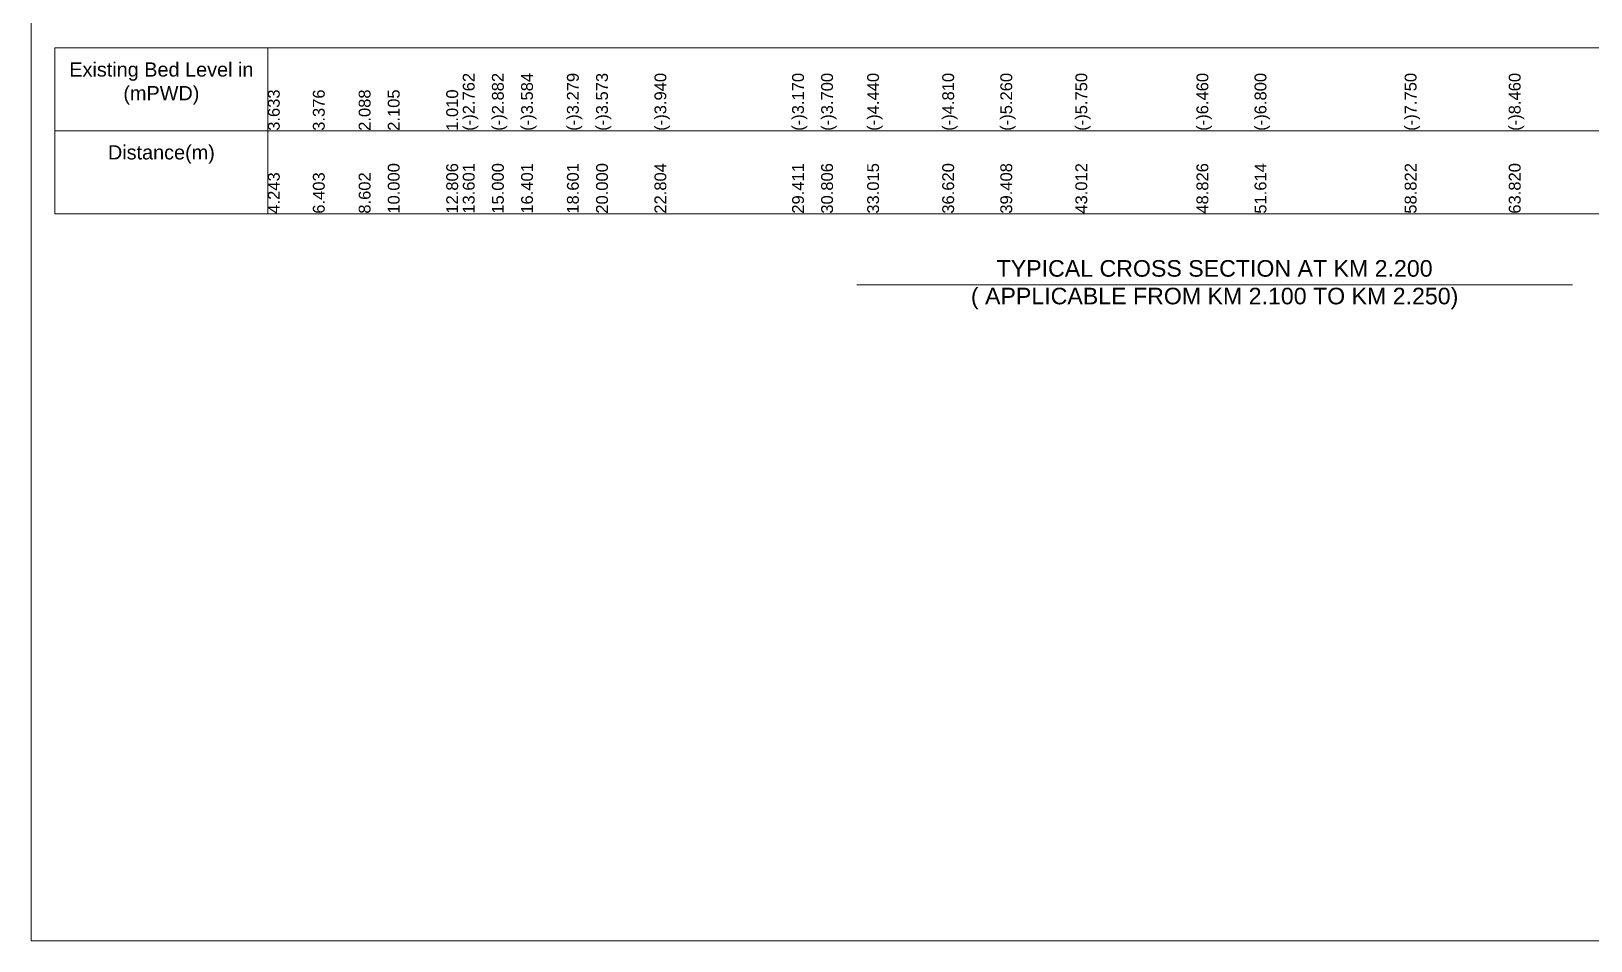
# Model space of a CAD drawing. Header units: inches. Extents: x 91231 to 269365, y -29123 to 27954.
# Drawn here: x 161567 to 168156, y 20883 to 24725 of the extents above; entities that cross this region are included whole.
import ezdxf

# ---------------------------------------------------------------- set-up
doc = ezdxf.new("R2010")
doc.units = ezdxf.units.IN
doc.header["$LTSCALE"] = 7
doc.header["$MEASUREMENT"] = 0
for name, color, linetype, lineweight in [('Cross section Data Border', 7, 'Continuous', 9), ('Cross Section Labels', 7, 'Continuous', 9), ('Long Section Labels', 7, 'Continuous', 9)]:
    doc.layers.add(name, color=color, linetype=linetype, lineweight=lineweight)
doc.styles.get("Standard").update_dxf_attribs({"font": 'arial.ttf'})

msp = doc.modelspace()

# ---------------------------------------------------------------- linework, layer by layer
at = {"layer": 'Cross section Data Border'}
msp.add_lwpolyline([(161667.01597, 24654.3435), (170613.29123, 24654.3435), (170613.29123, 23954.3435), (161667.01597, 23954.3435)], close=True, dxfattribs=at)
for points in [[(162567.01597, 24654.3435), (162567.01597, 23954.3435)], [(161667.01597, 24304.3435), (170613.29123, 24304.3435)]]:
    msp.add_lwpolyline(points, dxfattribs=at)
at = {"layer": 'Cross Section Labels'}
msp.add_lwpolyline([(161567.01597, 27954.3435), (171567.01597, 27954.3435), (171567.01597, 20883.3435), (161567.01597, 20883.3435)], close=True, dxfattribs=at)
msp.add_lwpolyline([(165055.01597, 23654.3435), (166567.01597, 23654.3435), (168079.01597, 23654.3435)], dxfattribs=at)

# ---------------------------------------------------------------- texts
at = {"layer": 'Cross section Data Border', "char_height": 60, "width": 800, "attachment_point": 5}
for s, insert in [('Existing Bed Level in (mPWD)', (162117.01597, 24504.3435)), ('Distance(m)', (162117.01597, 24204.3435))]:
    msp.add_mtext(s, dxfattribs=dict(at, insert=insert))
at = {"layer": 'Cross Section Labels', "insert": (166567.01597, 23654.3435), "char_height": 70, "attachment_point": 5}
msp.add_mtext('TYPICAL CROSS SECTION AT KM 2.200^J( APPLICABLE FROM KM 2.100 TO KM 2.250)', dxfattribs=at)
at = {"layer": 'Long Section Labels', "char_height": 50, "attachment_point": 1, "rotation": 90}
for s, insert in [('(-)2.762', (163390.59299, 24304.3435)), ('(-)2.882', (163513.66359, 24304.3435)), ('(-)3.584', (163636.9709, 24304.3435)), ('(-)3.279', (163830.55821, 24304.3435)), ('(-)3.573', (163953.66359, 24304.3435)), ('(-)3.940', (164200.37234, 24304.3435)), ('(-)3.170', (164781.82123, 24304.3435)), ('(-)3.700', (164904.57783, 24304.3435)), ('(-)4.440', (165098.99662, 24304.3435)), ('(-)4.810', (165416.19427, 24304.3435)), ('(-)5.260', (165661.57824, 24304.3435)), ('(-)5.750', (165978.68671, 24304.3435)), ('(-)6.460', (166490.37117, 24304.3435)), ('(-)6.800', (166735.69133, 24304.3435)), ('(-)7.750', (167369.97888, 24304.3435)), ('(-)8.460', (167809.82883, 24304.3435)), ('3.633', (162567.01597, 24304.3435)), ('3.376', (162757.13852, 24304.3435)), ('2.088', (162950.66821, 24304.3435)), ('2.105', (163073.66359, 24304.3435)), ('1.010', (163320.61345, 24304.3435)), ('4.243', (162567.01597, 23954.3435)), ('6.403', (162757.13852, 23954.3435)), ('8.602', (162950.66821, 23954.3435)), ('10.000', (163073.66359, 23954.3435)), ('12.806', (163320.61345, 23954.3435)), ('13.601', (163390.59299, 23954.3435)), ('15.000', (163513.66359, 23954.3435)), ('16.401', (163636.9709, 23954.3435)), ('18.601', (163830.55821, 23954.3435)), ('20.000', (163953.66359, 23954.3435)), ('22.804', (164200.37234, 23954.3435)), ('29.411', (164781.82123, 23954.3435)), ('30.806', (164904.57783, 23954.3435)), ('33.015', (165098.99662, 23954.3435)), ('36.620', (165416.19427, 23954.3435)), ('39.408', (165661.57824, 23954.3435)), ('43.012', (165978.68671, 23954.3435)), ('48.826', (166490.37117, 23954.3435)), ('51.614', (166735.69133, 23954.3435)), ('58.822', (167369.97888, 23954.3435)), ('63.820', (167809.82883, 23954.3435))]:
    msp.add_mtext(s, dxfattribs=dict(at, insert=insert))

doc.saveas('drawing.dxf')
